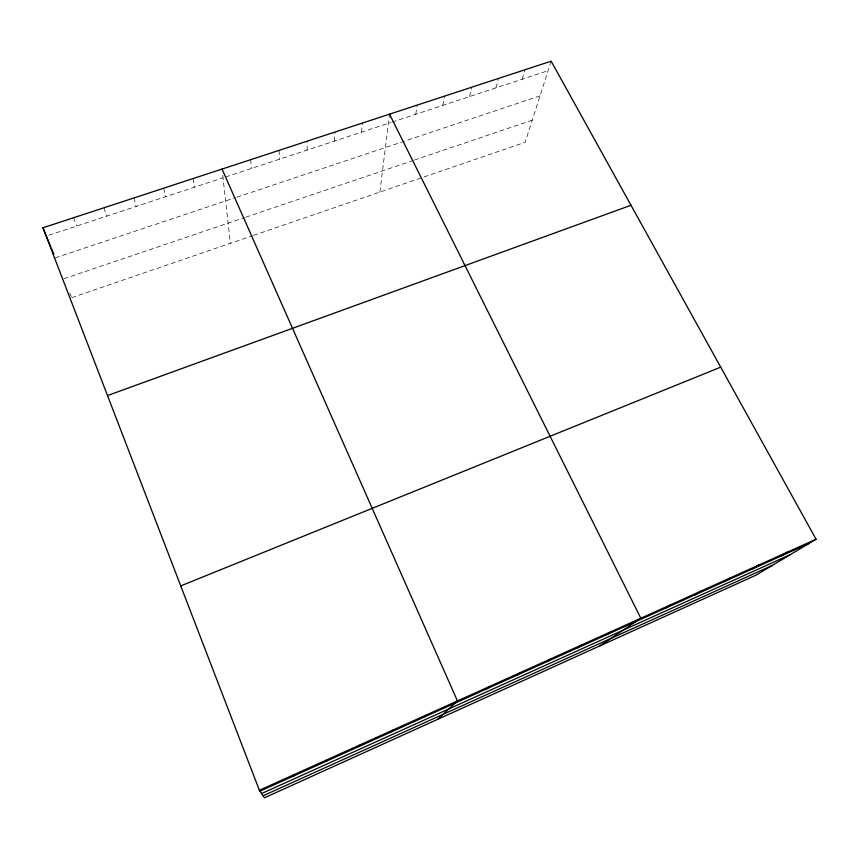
<?xml version="1.0" encoding="UTF-8"?>
<svg xmlns="http://www.w3.org/2000/svg" width="859" height="859" viewBox="0 0 859 859"><rect width="100%" height="100%" fill="white"/><g stroke="black" fill="none" stroke-linecap="round" stroke-linejoin="round"><path stroke-width="0.64" stroke-dasharray="4.29 3.22" d="M307.05 150.121L307.168 141.166M334.462 141.08L334.924 132.061M361.575 132.146L362.38 123.062M379.893 192.062L389.535 114.161M415.745 114.29L417.216 105.088M442.793 105.378L444.597 96.111M469.551 96.562L471.666 87.231M496.019 87.843L498.445 78.459M522.197 79.211L524.946 69.772M551.145 61.182L525.16 142.283L423.133 177.244M71.705 297.686L252.278 235.806M253.491 235.387L421.898 177.673M63.92 278.767L244.461 217.617M245.717 217.198L413.179 160.483M414.446 160.053L532.247 120.153M55.32 257.85L235.559 197.613M236.805 197.205L540.032 95.854M48.866 235.216L223.018 177.813M225.477 177.008L390.888 122.483M392.133 122.075L548.106 70.674M69.794 293.037L71.222 296.527M73.649 217.714L76.623 226.067M104.003 207.771L106.559 216.2M134.015 197.924L136.162 206.439M163.682 188.196L165.443 196.797M193.028 178.586L194.392 187.251M222.739 175.322L230.384 243.301M250.721 159.667L251.333 168.482M279.1 150.368L279.347 159.248"/><path stroke-width="1.29" d="M326.71 761.063L327.15 759.71M359.427 746.299L360.361 744.732M391.725 731.728L393.143 729.946M423.616 717.34L425.506 715.343M437.789 719.284L457.45 700.944L222.03 169.073M486.194 689.101L488.986 686.717M516.893 675.249L520.125 672.672M547.204 661.57L550.866 658.81M577.151 648.051L581.232 645.109M606.733 634.704L611.211 631.59M599.861 645.882L640.825 618.233L389.535 114.161M665.682 608.108L670.954 604.65M695.049 594.857L700.697 591.228M724.051 581.768L730.075 577.978M752.699 568.841L759.088 564.889M780.992 556.074L787.746 551.972M816.05 539.205L756.135 575.101L264.4 797.818L259.386 790.269L42.95 227.785L551.145 61.182L816.05 539.205L259.386 790.269M263.058 795.799L772.305 565.415M259.987 791.171L808.942 543.457M261.565 793.555L790.216 554.678M180.744 585.902L720.712 367.169M107.515 395.569L631 205.269M42.95 227.785L50.917 247.145M51.4 248.337L53.849 254.285M293.488 774.882L293.563 776.021"/></g></svg>
